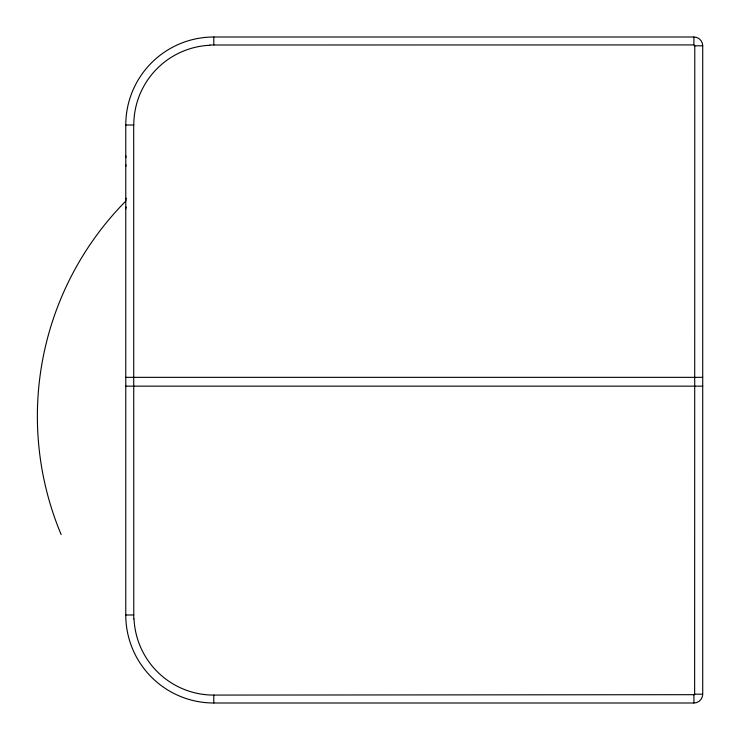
<?xml version="1.0" encoding="UTF-8"?>
<svg xmlns="http://www.w3.org/2000/svg" width="740" height="740" viewBox="0 0 740 740"><rect width="100%" height="100%" fill="white"/><g stroke="black" fill="none" stroke-linecap="round" stroke-linejoin="round"><path stroke-width="1.11" d="M209.855 45.001L693.907 44.918L694.786 45.806L694.638 694.684L213.786 695.082A79.763 79.763 0 0 1 134.032 618.908M213.786 37L693.907 37A8.806 8.806 0 0 1 702.713 45.806L702.713 694.194A8.806 8.806 0 0 1 693.907 703L213.786 703A88.014 88.014 0 0 1 125.772 614.986L125.772 125.014A88.014 88.014 0 0 1 213.786 37L213.786 44.918M694.786 45.806L702.713 45.806M125.772 125.014L133.69 125.014L133.774 618.918M125.772 377.345L702.713 377.345M125.772 386.151L702.713 386.151M125.772 614.986L133.69 614.986M694.786 694.194L702.713 694.194M693.907 37L693.907 44.918M693.907 695.082L693.907 703M213.786 695.082L213.786 703M125.772 200.124A4.394 4.394 0 0 1 126.216 198.2M125.772 208.921A4.394 4.394 0 0 1 126.216 206.996M126.078 166.075A4.403 4.403 0 0 1 125.772 164.474M126.078 157.278A4.403 4.403 0 0 1 125.772 155.678M61.152 534.585A306.157 306.157 0 0 1 125.948 200.919M133.801 125.014A79.763 79.763 0 0 1 209.864 45.26"/></g></svg>
